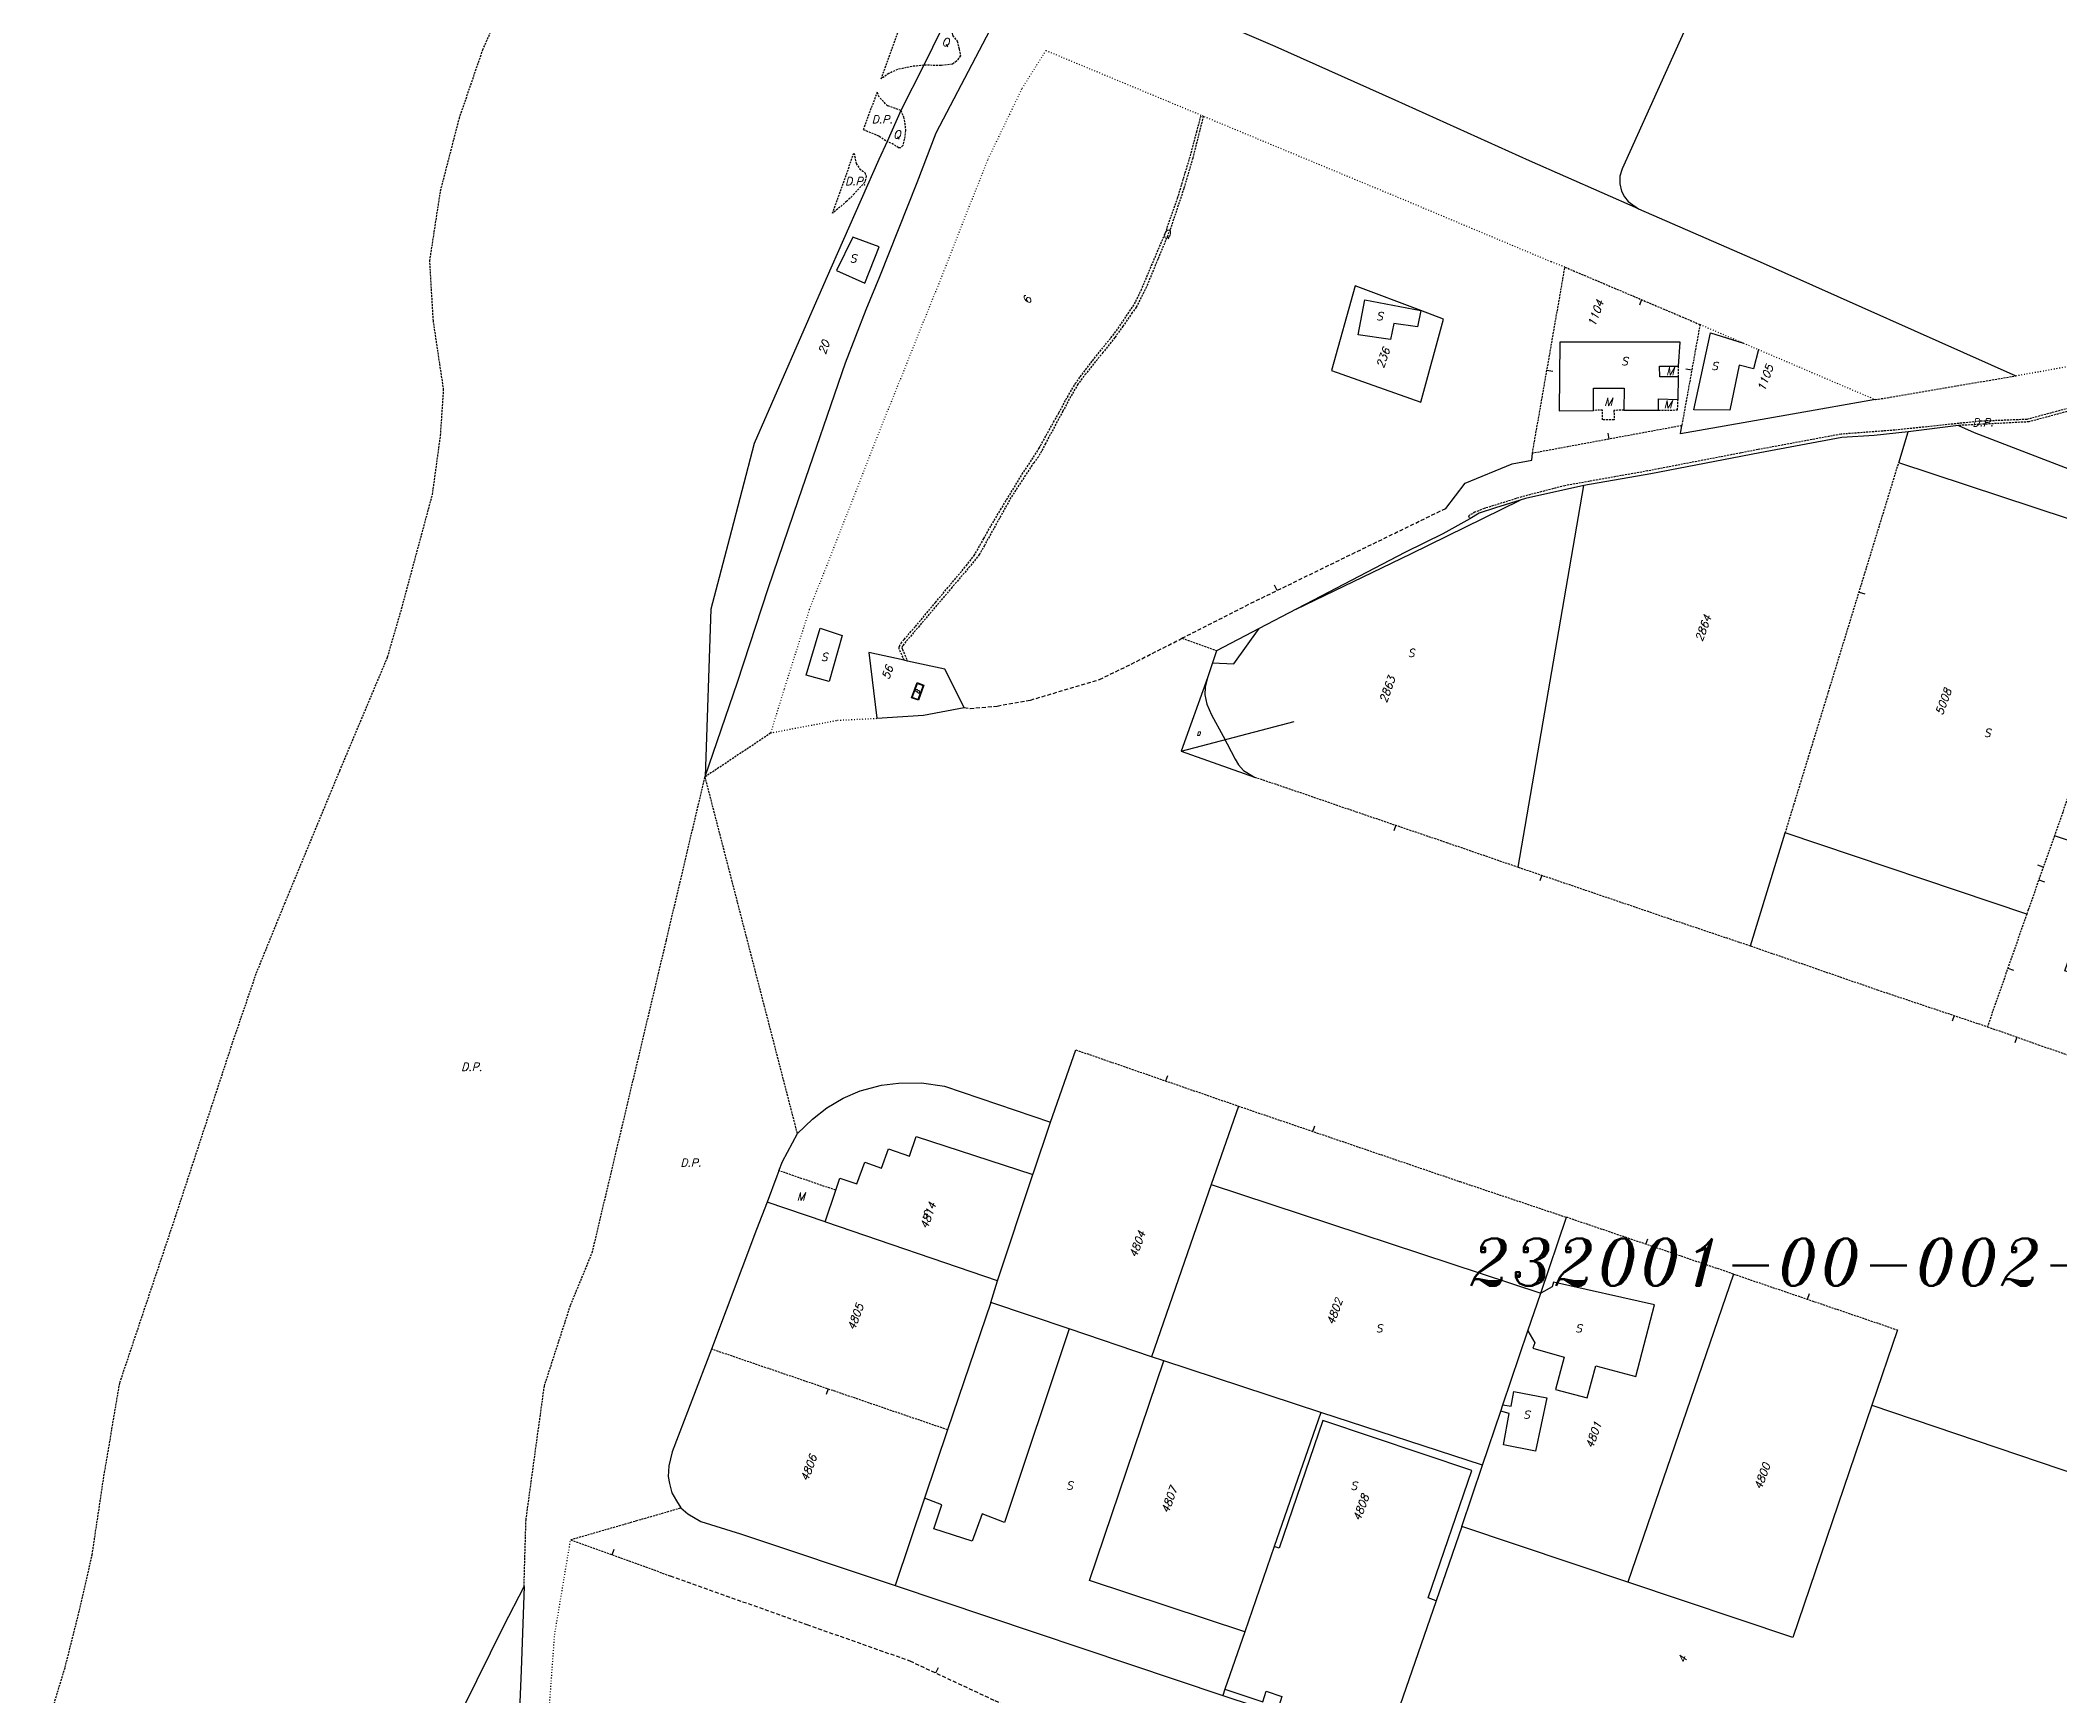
# Model space of a CAD drawing. Extents: x -334462 to -332769, y -29481 to -26664.
# Drawn here: x -334155.7 to -333899.5, y -27814 to -27603.9 of the extents above; entities that cross this region are included whole.
import ezdxf
from ezdxf.enums import TextEntityAlignment as Align

# ---------------------------------------------------------------- set-up
doc = ezdxf.new("R2010")
doc.units = 0
doc.header["$MEASUREMENT"] = 0
for name, pattern in [('DASHED', [0.75, 0.5, -0.25]), ('DOT', [0.25, 0, -0.25]), ('HIDDEN', [0.375, 0.25, -0.125])]:
    doc.linetypes.add(name, pattern=pattern)
for name, color, linetype in [('17', 7, 'CONTINUOUS'), ('18', 7, 'CONTINUOUS'), ('CADAST$$AREA$B$', 7, 'CONTINUOUS'), ('CADASTRAL$AREA', 7, 'CONTINUOUS'), ('DP$DIVIDING$LINE', 7, 'CONTINUOUS'), ('EASEMENT$BOUNDA$', 7, 'CONTINUOUS'), ('ENC$$ST$$A$$TEXT', 7, 'CONTINUOUS'), ('MAP$SHEET$BOUND$', 7, 'CONTINUOUS'), ('PARCEL$BOUNDARY', 7, 'CONTINUOUS'), ('PARCEL$NUMBER', 7, 'CONTINUOUS'), ('STRUC$$FOOTPRINT', 7, 'CONTINUOUS')]:
    doc.layers.add(name, color=color, linetype=linetype)
doc.styles.add('ITALICT', font='ITALICT', dxfattribs={"height": 0.2})

# ---------------------------------------------------------------- blocks, each defined once
blk = doc.blocks.new('BASSIN')
at = {"layer": 'CADASTRAL$AREA', "color": 7, "linetype": 'Continuous'}
for points in [[(-1.95, 0.92), (2.17, 0.93), (2.17, -0.93), (-1.95, -0.93)], [(-1.82, 0.77), (2.01, 0.77), (2.01, -0.77), (-1.82, -0.77)]]:
    blk.add_lwpolyline(points, close=True, dxfattribs=at)
at = {"layer": 'CADASTRAL$AREA', "color": 7, "linetype": 'Continuous', "style": 'ITALICT'}
blk.add_text('B', height=1, rotation=359.9999, dxfattribs=at).set_placement((0, 0), align=Align.MIDDLE)

msp = doc.modelspace()

# ---------------------------------------------------------------- linework, layer by layer
at = {"layer": '17', "color": 1, "linetype": 'Continuous'}
for p, q in [((-333952.53, -27636.85), (-333952.82, -27637.54)), ((-333946.17, -27645.79), (-333946.91, -27645.66))]:
    msp.add_line(p, q, dxfattribs=at)
at = {"layer": '17', "color": 5, "linetype": 'Continuous'}
for p, q in [((-333964.54, -27645.81), (-333963.81, -27645.94)), ((-334055.77, -27775.09), (-334056.01, -27775.8))]:
    msp.add_line(p, q, dxfattribs=at)
at = {"layer": '17', "color": 30, "linetype": 'Continuous'}
msp.add_line((-334042.1, -27811.14), (-334041.78, -27810.46), dxfattribs=at)
at = {"layer": '18', "color": 1, "linetype": 'Continuous'}
for p, q in [((-333956.65, -27654.54), (-333956.78, -27653.81)), ((-333983.72, -27703.55), (-333983.97, -27704.26)), ((-333965.21, -27709.89), (-333965.45, -27710.6)), ((-333902.12, -27710.49), (-333901.42, -27710.74)), ((-333906.05, -27721.69), (-333905.34, -27721.94)), ((-333912.87, -27727.7), (-333913.11, -27728.41)), ((-333904.91, -27730.45), (-333905.16, -27731.16)), ((-334012.91, -27736.01), (-334012.67, -27735.3)), ((-333994.24, -27742.42), (-333994, -27741.71)), ((-333951.98, -27756.73), (-333951.74, -27756.02)), ((-333931.48, -27763.71), (-333931.24, -27763))]:
    msp.add_line(p, q, dxfattribs=at)
at = {"layer": '18', "color": 30, "linetype": 'Continuous'}
msp.add_line((-333998.79, -27673.75), (-333999.12, -27673.08), dxfattribs=at)
at = {"layer": '18', "color": 2, "linetype": 'Continuous'}
for p, q in [((-333924.93, -27673.96), (-333924.21, -27674.18)), ((-333901.55, -27708.87), (-333902.26, -27708.62)), ((-334083.19, -27796.13), (-334082.93, -27795.43))]:
    msp.add_line(p, q, dxfattribs=at)
at = {"layer": 'CADAST$$AREA$B$', "color": 7, "linetype": 'HIDDEN'}
msp.add_lwpolyline([(-334155.74, -27820.76), (-334152.6, -27810.43), (-334150.78, -27803.2), (-334149.17, -27796.15), (-334147.6, -27785.68), (-334145.65, -27774.29), (-334138.57, -27753.17), (-334131.34, -27731.13), (-334128.32, -27722.3), (-334124.73, -27713.49), (-334117.74, -27696.63), (-334111.67, -27682.2), (-334109.9, -27676.09), (-334105.98, -27661.58), (-334104.95, -27654.08), (-334104.56, -27648.27), (-334105.87, -27639.53), (-334106.32, -27631.93), (-334104.95, -27623.04), (-334102.57, -27613.83), (-334099.6, -27605.15), (-334095.56, -27595.95)], dxfattribs=at)
at = {"layer": 'DP$DIVIDING$LINE', "color": 2, "linetype": 'HIDDEN'}
msp.add_line((-334052.49, -27618.24), (-334052.2, -27619.57), dxfattribs=at)
at = {"layer": 'DP$DIVIDING$LINE', "color": 30, "linetype": 'HIDDEN'}
for p, q in [((-333922.86, -27649.54), (-333905.03, -27646.51)), ((-334010.86, -27679.83), (-334006.47, -27681.41)), ((-334071.39, -27697.38), (-334063.07, -27691.83)), ((-334059.67, -27742.66), (-334071.39, -27697.38)), ((-334088.44, -27794.22), (-334074.45, -27790.18))]:
    msp.add_line(p, q, dxfattribs=at)
at = {"layer": 'DP$DIVIDING$LINE', "color": 2, "linetype": 'HIDDEN'}
for points in [[(-334043.62, -27607.09), (-334045.11, -27607.25), (-334046.95, -27607.64), (-334048.05, -27608.14), (-334049.05, -27608.83), (-334022.47, -27536)], [(-334046.53, -27612.84), (-334048.23, -27612.25), (-334049.28, -27611.16), (-334049.55, -27610.5), (-334051.31, -27615.26), (-334049.28, -27616.08), (-334048.29, -27616.77)], [(-334052.2, -27619.57), (-334051.78, -27620.23), (-334051.09, -27620.71), (-334050.95, -27621.18), (-334051.09, -27621.94), (-334052.46, -27623.43), (-334053.4, -27624.37), (-334055.22, -27625.89), (-334052.49, -27618.24)], [(-333885.38, -27647.42), (-333885.55, -27647.05), (-333895.82, -27649.95), (-333903.64, -27652.05), (-333909.64, -27652.28), (-333920.4, -27653.41), (-333927.22, -27653.92), (-333937.75, -27655.88), (-333951.78, -27658.59), (-333962.28, -27660.46), (-333967.75, -27661.87), (-333972.51, -27663.36), (-333973.68, -27663.83), (-333974.52, -27664.29), (-333974.31, -27664.67)], [(-333890.21, -27648.8), (-333903.39, -27652.36), (-333912.3, -27652.82)], [(-334094.36, -27800.17), (-334094.11, -27791.69), (-334091.78, -27774.72), (-334088.45, -27764.44), (-334085.7, -27757.78), (-334076.29, -27718.14), (-334071.39, -27697.38)]]:
    msp.add_lwpolyline(points, dxfattribs=at)
at = {"layer": 'EASEMENT$BOUNDA$', "color": 3, "linetype": 'HIDDEN'}
for p, q in [((-333947.87, -27646.64), (-333947.84, -27645.31)), ((-334054.81, -27749.87), (-334062.01, -27747.4))]:
    msp.add_line(p, q, dxfattribs=at)
for points in [[(-334039.14, -27600.88), (-334039.2, -27601.37), (-334040.09, -27602.68), (-334039.97, -27603.33), (-334039.38, -27604.05), (-334039.14, -27605.06), (-334038.99, -27605.89), (-334039.47, -27606.6), (-334040, -27606.96), (-334041.42, -27607.14), (-334043.62, -27607.09)], [(-334046.53, -27612.84), (-334046.21, -27613.66), (-334046.04, -27614.47), (-334045.95, -27615.4), (-334046.1, -27616.5), (-334046.3, -27617.28), (-334046.59, -27617.6), (-334046.85, -27617.57), (-334047.46, -27617.14), (-334048.29, -27616.77)], [(-334046.1, -27682.62), (-334046.75, -27681.18), (-334046.73, -27680.85), (-334046.52, -27680.45), (-334046.13, -27679.96), (-334044.68, -27678.33), (-334042.15, -27675.27), (-334038.25, -27670.63), (-334037.23, -27669.33), (-334037.05, -27669.01), (-334036.02, -27667.18), (-334035.64, -27666.47), (-334033.89, -27663.53), (-334031.14, -27659.01), (-334029.9, -27657.14), (-334029, -27655.71), (-334027.15, -27652.4), (-334026.47, -27651.2), (-334025.41, -27649.21), (-334024.4, -27647.51), (-334023.77, -27646.64), (-334022.22, -27644.6), (-334019.18, -27640.81), (-334016.89, -27637.4), (-334016.05, -27635.67), (-334014.72, -27632.52), (-334012.97, -27628.38), (-334011.42, -27623.97), (-334009.79, -27618.58), (-334008.99, -27615.56), (-334008.43, -27613.46)], [(-334008.16, -27613.58), (-334009.49, -27618.88), (-334010.62, -27622.74), (-334012.37, -27627.97), (-334013.92, -27631.71), (-334015.38, -27635.24), (-334016.66, -27637.8), (-334017.17, -27638.5), (-334018.35, -27640.21), (-334019.39, -27641.66), (-334020.89, -27643.55), (-334023.08, -27646.25), (-334024.08, -27647.57), (-334024.81, -27648.83), (-334025.99, -27651), (-334028.18, -27655.1), (-334029.08, -27656.79), (-334029.68, -27657.54), (-334030.74, -27659.14), (-334032.57, -27661.97), (-334033.85, -27664.27), (-334035.94, -27668.04), (-334036.58, -27669.21), (-334037.78, -27670.7), (-334040.03, -27673.35), (-334044.19, -27678.25), (-334046.35, -27680.8), (-334046.41, -27681.04), (-334046.34, -27681.24), (-334045.7, -27682.71)], [(-333950.39, -27650.87), (-333947.97, -27650.85), (-333947.91, -27649.51)], [(-333954.78, -27650.88), (-333956.04, -27650.9), (-333956.02, -27652.11), (-333957.48, -27652.08), (-333957.48, -27650.87), (-333958.64, -27650.9)]]:
    msp.add_lwpolyline(points, dxfattribs=at)
at = {"layer": 'ENC$$ST$$A$$TEXT', "color": 1, "linetype": 'Continuous'}
msp.add_line((-334010.95, -27694.13), (-333996.62, -27690.4), dxfattribs=at)
at = {"layer": 'PARCEL$BOUNDARY', "color": 7, "linetype": 'Continuous'}
for p, q in [((-334040.32, -27600.36), (-334043.62, -27607.09)), ((-334043.62, -27607.09), (-334046.53, -27612.84)), ((-334046.53, -27612.84), (-334048.29, -27616.77)), ((-333980.53, -27638.23), (-333988.87, -27635.11)), ((-333919.9, -27657.54), (-333918.7, -27653.62)), ((-333912.3, -27652.82), (-333918.7, -27653.62)), ((-333968.2, -27708.87), (-333959.88, -27660.42)), ((-333996.36, -27676.11), (-334001.07, -27678.58)), ((-334001.07, -27678.58), (-334006.47, -27681.41)), ((-334045.7, -27682.71), (-334046.1, -27682.62)), ((-334007, -27682.96), (-334007.64, -27684.83)), ((-334006.47, -27681.41), (-334007, -27682.96)), ((-333938.7, -27718.87), (-333934.3, -27704.53)), ((-334027.55, -27741.23), (-334024.35, -27732.05)), ((-334003.71, -27739.19), (-334007.16, -27749.15)), ((-334034.26, -27761.38), (-334029.77, -27747.89)), ((-334007.16, -27749.15), (-334014.73, -27771)), ((-334056.15, -27753.9), (-334063.52, -27751.38)), ((-333965.34, -27762.92), (-333962.08, -27753.3)), ((-334035.14, -27764.11), (-334034.26, -27761.38)), ((-333940.87, -27760.51), (-333954.26, -27799.61)), ((-334035.14, -27764.11), (-334040.6, -27780.28)), ((-334025.17, -27767.48), (-334035.14, -27764.11)), ((-333966.96, -27767.72), (-333965.34, -27762.92)), ((-334014.73, -27771), (-334025.17, -27767.48)), ((-333970.13, -27777.1), (-333966.96, -27767.72)), ((-333920.04, -27767.61), (-333923.3, -27777.13)), ((-334013.18, -27771.51), (-334014.73, -27771)), ((-333993.26, -27778.1), (-334013.18, -27771.51)), ((-333993.26, -27778.1), (-333999.15, -27795.09)), ((-333972.73, -27784.78), (-333993.26, -27778.1)), ((-333972.73, -27784.78), (-333970.41, -27777.93)), ((-333970.41, -27777.93), (-333970.13, -27777.1)), ((-334040.6, -27780.28), (-334043.53, -27788.97)), ((-333975.34, -27792.53), (-333972.73, -27784.78)), ((-334043.53, -27788.97), (-334047.27, -27800.05)), ((-333975.34, -27792.53), (-333978.61, -27802)), ((-333954.26, -27799.61), (-333975.34, -27792.53)), ((-333999.15, -27795.09), (-334002.89, -27805.9)), ((-334047.27, -27800.05), (-334005.69, -27813.98)), ((-333978.61, -27802), (-333984.35, -27818.59)), ((-334002.89, -27805.9), (-334005.41, -27813.19)), ((-334005.41, -27813.19), (-334005.69, -27813.98))]:
    msp.add_line(p, q, dxfattribs=at)
at = {"layer": 'PARCEL$BOUNDARY', "color": 2, "linetype": 'DOT'}
for p, q in [((-334008.16, -27613.58), (-334008.43, -27613.46)), ((-333945.12, -27640), (-333939.61, -27642.36)), ((-333939.61, -27642.36), (-333937.71, -27643.18)), ((-333937.71, -27643.18), (-333922.86, -27649.54)), ((-333905.03, -27646.51), (-333889.24, -27643.64))]:
    msp.add_line(p, q, dxfattribs=at)
at = {"layer": 'PARCEL$BOUNDARY', "color": 2, "linetype": 'HIDDEN'}
for p, q in [((-333966.39, -27656.35), (-333962.26, -27632.72)), ((-333962.26, -27632.72), (-333945.12, -27640)), ((-333945.12, -27640), (-333947.44, -27652.84)), ((-333947.44, -27652.84), (-333966.39, -27656.35)), ((-333934.3, -27704.53), (-333919.9, -27657.54)), ((-333903.65, -27714.82), (-333908.65, -27729.12)), ((-334024.35, -27732.05), (-334003.71, -27739.19)), ((-333940.87, -27760.51), (-333962.08, -27753.3)), ((-333940.87, -27760.51), (-333920.04, -27767.61)), ((-334040.6, -27780.28), (-334070.59, -27770.03)), ((-334088.44, -27794.22), (-334075.8, -27798.82))]:
    msp.add_line(p, q, dxfattribs=at)
at = {"layer": 'PARCEL$BOUNDARY', "color": 7, "linetype": 'Continuous'}
for points in [[(-333952.91, -27625.33), (-333966.76, -27619.21), (-333983.82, -27611.55), (-333999.05, -27604.71), (-334003.47, -27602.82), (-334004.77, -27601.82), (-334005.74, -27600.61), (-334006.3, -27599.26), (-334006.64, -27598.07), (-334006.61, -27596.24), (-334006.37, -27594.8), (-334002.53, -27584.35), (-333999.55, -27576.28), (-333993.14, -27558.56), (-333986.9, -27541.52), (-333979.98, -27522.74), (-333974.11, -27506.67)], [(-333909.53, -27527.22), (-333910.8, -27527.22), (-333912.15, -27527.57), (-333913.12, -27528.09), (-333914.12, -27529.08), (-333914.74, -27530), (-333922.3, -27547.22), (-333932.23, -27569.25), (-333944.1, -27595.99), (-333954.99, -27620.26), (-333955.28, -27621.17), (-333955.28, -27622.15), (-333955.07, -27623.09), (-333954.69, -27623.82), (-333954.23, -27624.41), (-333952.91, -27625.33)], [(-334071.39, -27697.38), (-334067.28, -27685.38), (-334063.36, -27673.52), (-334059.52, -27662.21), (-334053.55, -27644.85), (-334050.93, -27638.1), (-334049.22, -27633.89), (-334044.48, -27622), (-334042.04, -27615.68), (-334035.2, -27602.6)], [(-334048.29, -27616.77), (-334049.32, -27619.07), (-334056.08, -27634.3), (-334065.17, -27655.09), (-334068.28, -27667.1), (-334070.66, -27676.11), (-334071.39, -27697.38)], [(-333952.91, -27625.33), (-333937.5, -27632.07), (-333905.03, -27646.51)], [(-333988.87, -27635.11), (-333991.87, -27645.84), (-333980.56, -27649.87), (-333977.66, -27639.34), (-333980.53, -27638.23)], [(-333922.86, -27649.54), (-333933.37, -27651.38), (-333947.58, -27653.87), (-333947.44, -27652.84)], [(-333918.7, -27653.62), (-333923, -27654.09), (-333927.13, -27654.36), (-333937.51, -27656.31), (-333951.36, -27658.94), (-333959.88, -27660.42)], [(-333912.3, -27652.82), (-333910.34, -27653.72), (-333896.58, -27658.98), (-333885.61, -27663.2)], [(-333977.39, -27663.34), (-333974.91, -27660.15), (-333968.94, -27657.7), (-333966.46, -27657.24), (-333966.39, -27656.35)], [(-333967.93, -27662.3), (-333971.08, -27663.27), (-333973.16, -27663.95), (-333974.31, -27664.67)], [(-333959.88, -27660.42), (-333967.26, -27662.09), (-333967.93, -27662.3)], [(-333974.31, -27664.67), (-333977.74, -27666.58), (-333982.51, -27668.91), (-333995.24, -27675.52), (-333996.36, -27676.11)], [(-334046.1, -27682.62), (-334050.59, -27681.65), (-334049.59, -27689.98)], [(-334038.51, -27688.63), (-334040.96, -27683.74), (-334045.7, -27682.71)], [(-334007.64, -27684.83), (-334007.94, -27686.01), (-334007.98, -27687), (-334007.71, -27688.18), (-334007.11, -27689.55), (-334005.62, -27692.24), (-334004.11, -27695.17), (-334003.67, -27695.88), (-334003.04, -27696.59), (-334001.65, -27697.44)], [(-334049.59, -27689.98), (-334043.68, -27689.59), (-334038.51, -27688.63)], [(-334059.67, -27742.66), (-334057.74, -27740.85), (-334055.92, -27739.42), (-334053.85, -27738.21), (-334051.7, -27737.25), (-334049, -27736.54), (-334046.85, -27736.3), (-334043.93, -27736.25), (-334041.02, -27736.67), (-334027.55, -27741.23)], [(-334029.77, -27747.89), (-334029.74, -27747.78), (-334027.55, -27741.23)], [(-334062.01, -27747.4), (-334061.57, -27746.22), (-334059.67, -27742.66)], [(-334062.01, -27747.4), (-334062.27, -27748.09), (-334063.52, -27751.38)], [(-334063.52, -27751.38), (-334064.84, -27754.85), (-334070.59, -27770.03)], [(-334034.26, -27761.38), (-334056.06, -27753.93), (-334056.15, -27753.9)], [(-334070.59, -27770.03), (-334075.56, -27783.07), (-334076, -27784.84), (-334076.05, -27786.22), (-334075.92, -27787.11), (-334075.59, -27788.27), (-334075.03, -27789.29), (-334074.45, -27790.18)], [(-333923.3, -27777.13), (-333933.34, -27806.64), (-333954.26, -27799.61)], [(-333923.3, -27777.13), (-333883.47, -27790.66), (-333886.49, -27799.37)], [(-334074.45, -27790.18), (-334073.57, -27790.95), (-334071.94, -27791.92), (-334066.9, -27793.5), (-334047.27, -27800.05)], [(-334094.36, -27800.17), (-334094.73, -27810.8), (-334095.41, -27827.12), (-334095.79, -27837.55), (-334112.55, -27836.55)], [(-334112.55, -27836.55), (-334105.47, -27822.46), (-334096.91, -27805.17), (-334094.36, -27800.17)], [(-334005.69, -27813.98), (-333993.63, -27817.96), (-333985.12, -27820.81)]]:
    msp.add_lwpolyline(points, dxfattribs=at)
at = {"layer": 'PARCEL$BOUNDARY', "color": 2, "linetype": 'DOT'}
for points in [[(-334008.43, -27613.46), (-334012.51, -27611.76), (-334028.14, -27605.24), (-334031.21, -27610.13), (-334035.55, -27619.14), (-334041.08, -27633.19), (-334049.71, -27654.65), (-334053.52, -27664.37), (-334058.16, -27676.18), (-334061.37, -27686.33), (-334063.07, -27691.83)], [(-333962.26, -27632.72), (-333964.01, -27632.05), (-333982.72, -27624.18), (-334008.16, -27613.58)], [(-334063.07, -27691.83), (-334054.58, -27690.23), (-334049.59, -27689.98)], [(-334091.39, -27818.44), (-334091.23, -27816.72), (-334090.47, -27806.27), (-334088.9, -27796.93), (-334088.44, -27794.22)]]:
    msp.add_lwpolyline(points, dxfattribs=at)
at = {"layer": 'PARCEL$BOUNDARY', "color": 2, "linetype": 'DASHED'}
for points in [[(-334010.86, -27679.83), (-334002.11, -27675.37), (-333977.39, -27663.34)], [(-334038.51, -27688.63), (-334037.75, -27688.74), (-334034.31, -27688.42), (-334030.09, -27687.67), (-334021.32, -27685.05), (-334017.3, -27683.1), (-334010.86, -27679.83)], [(-334075.8, -27798.82), (-334058.47, -27804.99), (-334045.39, -27809.6), (-334034.61, -27814.63), (-334032.84, -27815.5), (-334024.57, -27818.23), (-334008.65, -27823.7)]]:
    msp.add_lwpolyline(points, dxfattribs=at)
at = {"layer": 'PARCEL$BOUNDARY', "color": 2, "linetype": 'HIDDEN'}
for points in [[(-333887.35, -27668.33), (-333887.61, -27669.08), (-333893.29, -27685.29), (-333897.97, -27698.73), (-333900.15, -27704.9)], [(-334001.65, -27697.44), (-333997.7, -27698.76), (-333988.79, -27701.83), (-333977.29, -27705.74), (-333968.2, -27708.87)], [(-333900.15, -27704.9), (-333903.46, -27714.27), (-333903.65, -27714.82)], [(-333968.2, -27708.87), (-333949.29, -27715.31), (-333938.7, -27718.87)], [(-333938.7, -27718.87), (-333922.6, -27724.44), (-333908.65, -27729.12)], [(-333908.65, -27729.12), (-333902.17, -27731.42), (-333889.49, -27735.75)], [(-334003.71, -27739.19), (-333975.57, -27748.78), (-333962.08, -27753.3)]]:
    msp.add_lwpolyline(points, dxfattribs=at)
at = {"layer": 'STRUC$$FOOTPRINT', "color": 1, "linetype": 'Continuous'}
for p, q in [((-334052.62, -27628.9), (-334054.71, -27633.15)), ((-333980.53, -27638.23), (-333980.99, -27640.3)), ((-333947.91, -27649.51), (-333947.87, -27646.64)), ((-333954.78, -27650.88), (-333950.39, -27650.87)), ((-333887.35, -27668.33), (-333919.9, -27657.54)), ((-334056.78, -27678.53), (-334053.98, -27679.46)), ((-333903.65, -27714.82), (-333934.3, -27704.53)), ((-334056.15, -27753.9), (-334054.81, -27749.87)), ((-334007.16, -27749.15), (-333965.34, -27762.92))]:
    msp.add_line(p, q, dxfattribs=at)
for points in [[(-334054.71, -27633.15), (-334051.1, -27634.75), (-334049.31, -27630.13), (-334052.62, -27628.9)], [(-333980.99, -27640.3), (-333983.99, -27639.87), (-333984.42, -27641.91), (-333988.51, -27641.32), (-333987.67, -27636.87), (-333980.53, -27638.23)], [(-333947.84, -27645.31), (-333947.64, -27642.23), (-333962.89, -27642.25), (-333962.99, -27650.95), (-333958.64, -27650.9)], [(-333937.71, -27643.18), (-333938.33, -27645.64), (-333940.14, -27645.15), (-333941.34, -27650.89), (-333945.92, -27650.84), (-333943.77, -27641.08), (-333939.61, -27642.36)], [(-333947.87, -27646.64), (-333950.23, -27646.66), (-333950.25, -27645.31), (-333947.84, -27645.31)], [(-333958.64, -27650.9), (-333958.65, -27648.1), (-333954.74, -27648.07), (-333954.78, -27650.88)], [(-333950.39, -27650.87), (-333950.37, -27649.44), (-333947.91, -27649.51)], [(-333996.36, -27676.11), (-333981.8, -27669.1), (-333967.93, -27662.3)], [(-333886.06, -27664.54), (-333866.87, -27671.07), (-333881.63, -27713.33), (-333858.15, -27721.29), (-333862.33, -27733.01), (-333884.65, -27725.34), (-333881.36, -27716.13), (-333882.51, -27715.7), (-333886.26, -27726.6), (-333898.8, -27722.05), (-333893.62, -27707.05), (-333900.15, -27704.9)], [(-334053.98, -27679.46), (-334055.64, -27685.29), (-334058.57, -27684.52), (-334056.78, -27678.53)], [(-334007, -27682.96), (-334004.28, -27683.07), (-334001.07, -27678.58)], [(-334007.64, -27684.83), (-334010.95, -27694.13), (-334001.65, -27697.44)], [(-334054.81, -27749.87), (-334054.3, -27748.35), (-334052.11, -27749.08), (-334051.13, -27746.32), (-334048.99, -27747.07), (-334048.11, -27744.64), (-334045.45, -27745.54), (-334044.6, -27743.04), (-334029.77, -27747.89)], [(-333966.96, -27767.72), (-333966.1, -27769.22), (-333966.32, -27769.91), (-333962.34, -27771.07), (-333963.47, -27775.15), (-333959.44, -27776.24), (-333958.34, -27772.17), (-333953.28, -27773.52), (-333950.91, -27764.43), (-333963.73, -27761.52), (-333963.89, -27762.13), (-333965.34, -27762.92)], [(-334025.17, -27767.48), (-334033.4, -27792.04), (-334036.24, -27790.96), (-334037.47, -27794.43), (-334042.36, -27792.83), (-334041.33, -27789.81), (-334043.53, -27788.97)], [(-334002.89, -27805.9), (-334022.61, -27799.42), (-334013.18, -27771.51)], [(-333970.13, -27777.1), (-333969.09, -27777.29), (-333968.75, -27775.42), (-333964.57, -27776.23), (-333965.98, -27782.97), (-333970.04, -27782.17), (-333969.32, -27778.21), (-333970.41, -27777.93)], [(-333978.61, -27802), (-333979.62, -27801.59), (-333974.09, -27785.44), (-333992.98, -27779.09), (-333998.52, -27795.32), (-333999.15, -27795.09)], [(-334005.41, -27813.19), (-334000.6, -27814.79), (-334000.17, -27813.43), (-333998.18, -27814.13), (-333998.73, -27815.89), (-333995, -27817.01), (-333994.47, -27815.28), (-333984.35, -27818.59)]]:
    msp.add_lwpolyline(points, dxfattribs=at)

# ---------------------------------------------------------------- block references
at = {"layer": 'CADASTRAL$AREA', "color": 7, "linetype": 'Continuous', "xscale": 0.4999982841111838, "yscale": 0.4999982841111838, "rotation": 69.99031480611704}
msp.add_blockref('BASSIN', (-334044.42, -27686.62), dxfattribs=at)

# ---------------------------------------------------------------- texts
at = {"layer": 'DP$DIVIDING$LINE', "color": 4, "linetype": 'Continuous', "style": 'ITALICT'}
for p in [(-334048.9, -27613.97), (-334052.28, -27621.82), (-333909.22, -27652.43), (-334101, -27734.21)]:
    msp.add_text('D.P.', height=1, dxfattribs=at).set_placement(p, align=Align.MIDDLE)
at = {"layer": 'DP$DIVIDING$LINE', "color": 2, "linetype": 'Continuous', "style": 'ITALICT'}
msp.add_text('D.P.', height=1, dxfattribs=at).set_placement((-334073.19, -27746.38), align=Align.MIDDLE)
at = {"layer": 'EASEMENT$BOUNDA$', "color": 3, "linetype": 'Continuous', "style": 'ITALICT'}
for s, p in [('Q', (-334040.87, -27604.22)), ('Q', (-334047.04, -27615.93)), ('Q', (-334012.82, -27628.59)), ('M', (-333948.92, -27645.92)), ('M', (-333956.75, -27649.83)), ('M', (-333949.2, -27650.14)), ('M', (-334059.22, -27750.66))]:
    msp.add_text(s, height=1, dxfattribs=at).set_placement(p, align=Align.MIDDLE)
at = {"layer": 'ENC$$ST$$A$$TEXT', "color": 1, "linetype": 'Continuous', "style": 'ITALICT'}
msp.add_text('D', height=0.5, dxfattribs=at).set_placement((-334008.76, -27691.93), align=Align.MIDDLE)
at = {"layer": 'MAP$SHEET$BOUND$', "color": 6, "linetype": 'Continuous', "style": 'ITALICT'}
msp.add_text('232001-00-002-0', height=6, dxfattribs=at).set_placement((-333932, -27759), align=Align.MIDDLE)
at = {"layer": 'PARCEL$NUMBER', "color": 7, "linetype": 'Continuous', "style": 'ITALICT'}
for s, p in [('6', (-334030.52, -27636.91)), ('1104', (-333958.36, -27638.57)), ('20', (-334056.3, -27642.9)), ('236', (-333985.33, -27644.24)), ('1105', (-333936.83, -27646.79)), ('2864', (-333944.72, -27678.55)), ('56', (-334048.24, -27684.16)), ('2863', (-333984.8, -27686.32)), ('5008', (-333914.22, -27687.88)), ('4814', (-334043.08, -27753.09)), ('4804', (-334016.53, -27756.73)), ('4805', (-334052.3, -27765.96)), ('4802', (-333991.49, -27765.27)), ('4801', (-333958.63, -27780.95)), ('4806', (-334058.23, -27785.11)), ('4800', (-333937.24, -27786.17)), ('4807', (-334012.48, -27789.17)), ('4808', (-333988.15, -27790.16)), ('4', (-333947.36, -27809.41))]:
    msp.add_text(s, height=1, rotation=69.9902, dxfattribs=at).set_placement(p, align=Align.MIDDLE)
at = {"layer": 'STRUC$$FOOTPRINT', "color": 1, "linetype": 'Continuous', "style": 'ITALICT'}
for p in [(-334052.59, -27631.62), (-333985.79, -27638.95), (-333954.7, -27644.66), (-333943.27, -27645.27), (-334056.25, -27682.19), (-333981.78, -27681.68), (-333908.67, -27691.83), (-334043.47, -27752.9), (-333985.85, -27767.4), (-333960.53, -27767.4), (-333967.14, -27778.36), (-334025.14, -27787.35), (-333989.05, -27787.38)]:
    msp.add_text('S', height=1, dxfattribs=at).set_placement(p, align=Align.MIDDLE)

doc.saveas('drawing.dxf')
